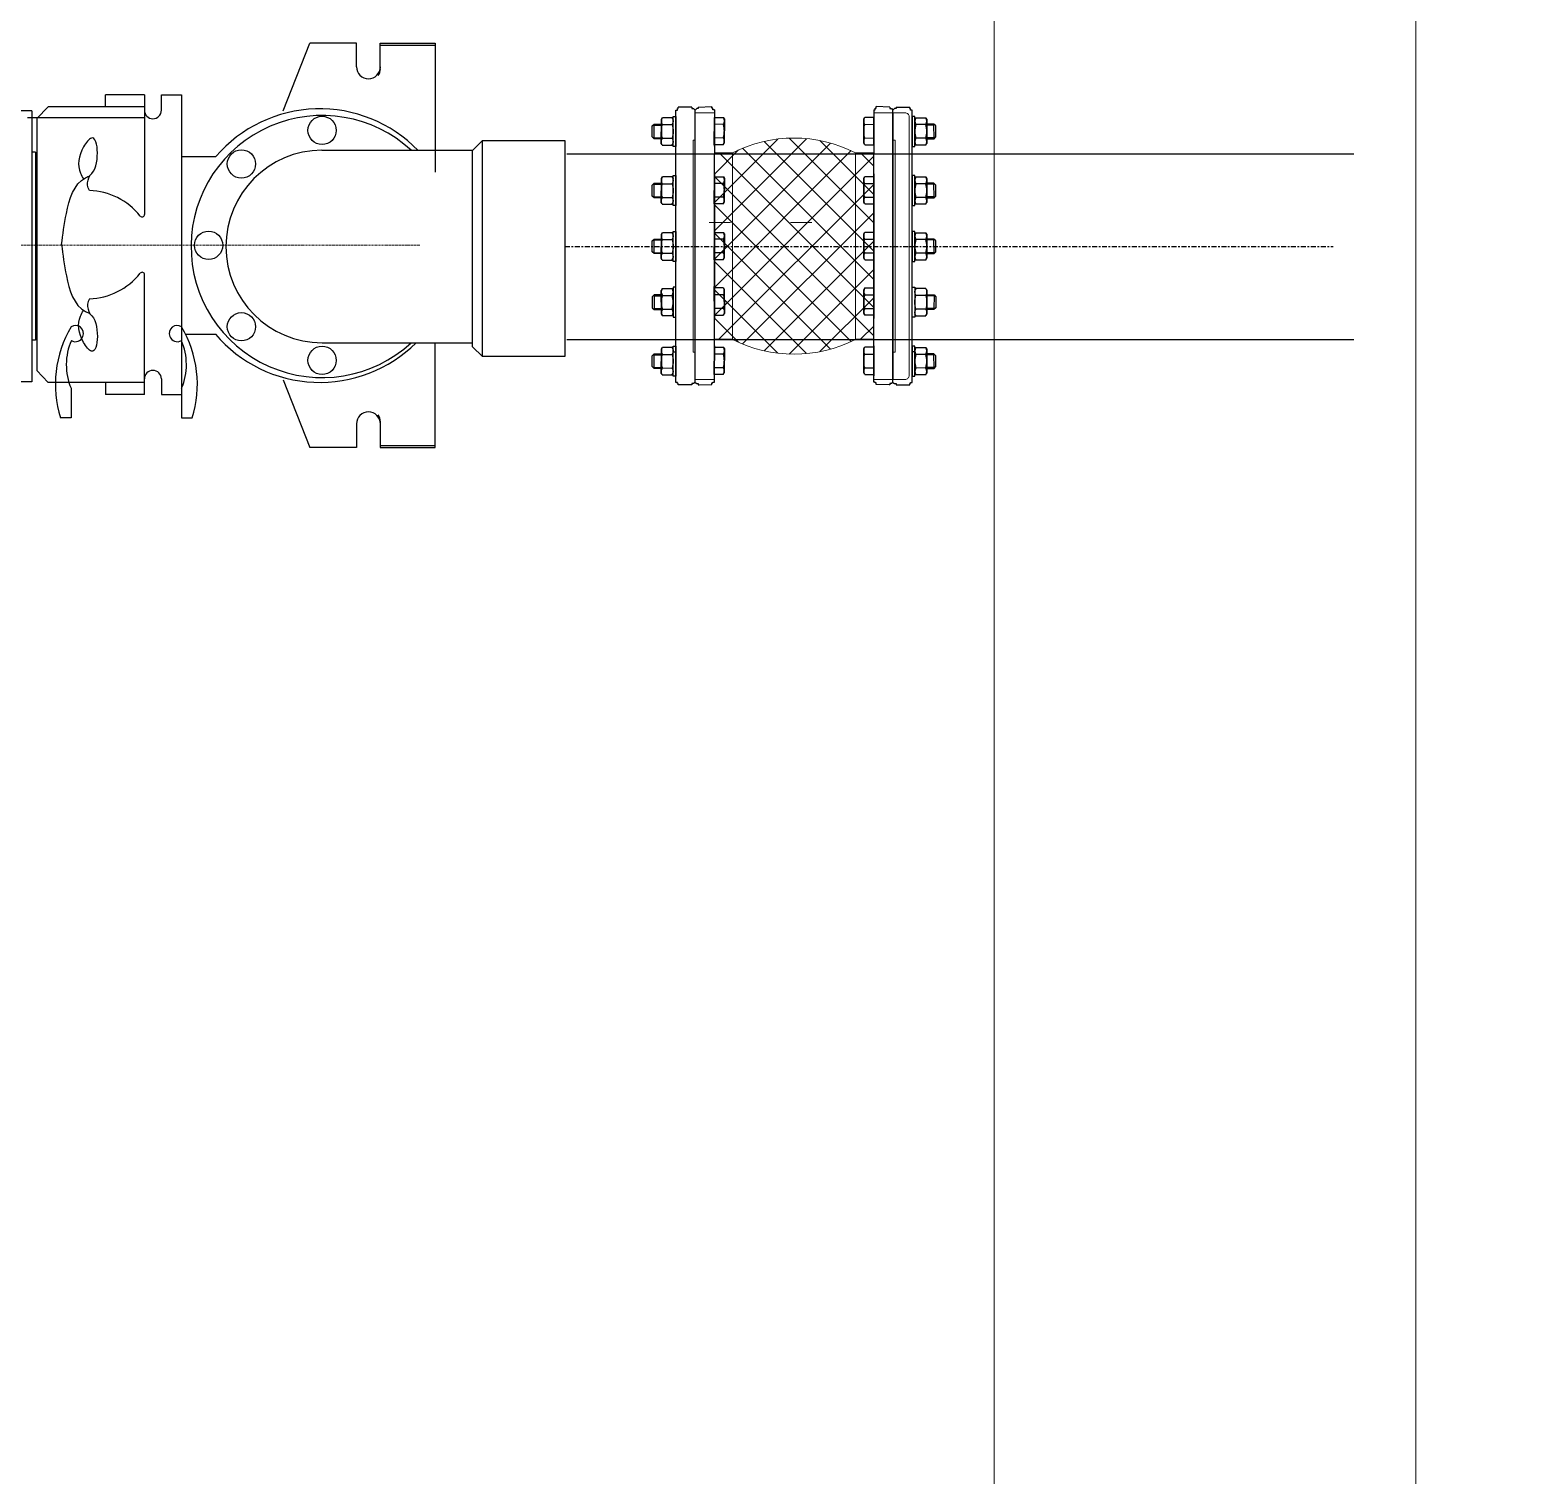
# Model space of a CAD drawing. Header units: millimetres. Extents: x -294625 to 2136527, y -251383 to 128331.
# Drawn here: x 1412187 to 1412890, y -31477 to -30792 of the extents above; entities that cross this region are included whole.
import ezdxf

# ---------------------------------------------------------------- set-up
doc = ezdxf.new("R2010")
doc.units = ezdxf.units.MM
doc.linetypes.add('CENTER', pattern=[3, 1.5, -0.5, 0.5, -0.5])
for name, color, linetype, lineweight in [('0-4', 250, 'Continuous', 5), ('01. CẤP NƯỚC LẠNH', 5, 'Continuous', 9), ('ICE-BP', 4, 'Continuous', 25), ('ICE-CENTER', 8, 'CENTER', 0), ('N2-PK-TB', 2, 'Continuous', 20), ('N3-NOTE', 11, 'Continuous', 13)]:
    doc.layers.add(name, color=color, linetype=linetype, lineweight=lineweight)
doc.layers.add('H-N-FITTING-35', color=2, linetype='Continuous')
doc.layers.add('ICE-CEN', color=8, linetype='CENTER')
doc.styles.add('P-VNTIMEH', font='vntimeh.shx', dxfattribs={"width": 0.75, "height": 300})
doc.dimstyles.new('N-NOTE', dxfattribs={"dimtxt": 200, "dimasz": 30, "dimexe": 50, "dimexo": 50, "dimgap": 100, "dimtad": 1, "dimdec": 0, "dimdsep": 46, "dimtxsty": 'P-VNTIMEH', "dimblk": 'OPEN30', "dimcen": 0, "dimse1": 1, "dimse2": 1, "dimclrd": 256, "dimclre": 7, "dimclrt": 256, "dimadec": 0, "dimazin": 0, "dimtfac": 1, "dimtdec": 0, "dimtix": 1, "dimtmove": 2, "dimatfit": 3, "dimldrblk": 'OPEN30', "dimfxl": 1, "dimtolj": 1, "dimtzin": 0, "dimarcsym": 0})

# ---------------------------------------------------------------- blocks, each defined once
blk = doc.blocks.new('_Open30')
at = {"color": 0, "linetype": 'ByBlock', "lineweight": -2}
for p, q in [((-1, 0.2679), (0, 0)), ((0, 0), (-1, -0.2679)), ((0, 0), (-1, 0))]:
    blk.add_line(p, q, dxfattribs=at)
blk = doc.blocks.new('WPP')
at = {"layer": 'H-N-FITTING-35', "ltscale": 1000}
for p, q in [((137866.2, -19597.2, 5.1), (137866.2, -19578.9, 5.1)), ((138111.5, -19597.2, 5.1), (138111.5, -19578.9, 5.1)), ((137876.3, -19601.5, 5.1), (137865.5, -19611.9, 5.1)), ((137988.9, -19597.2, 5.1), (137866.2, -19597.2, 5.1)), ((138104.4, -19601.5, 5.1), (137876.3, -19601.5, 5.1)), ((137903.9, -19597.2, 5.1), (137902.8, -19597.2, 5.1)), ((137903.9, -19600.4, 5.1), (137903.9, -19597.2, 5.1)), ((138073.9, -19600.4, 5.1), (137903.9, -19600.4, 5.1)), ((138111.5, -19597.2, 5.1), (137988.9, -19597.2, 5.1)), ((138073.9, -19600.4, 5.1), (138073.9, -19597.2, 5.1)), ((138074.9, -19597.2, 5.1), (138073.9, -19597.2, 5.1)), ((138104.4, -19601.5, 5.1), (138115.1, -19611.9, 5.1)), ((138104.9, -19699, 5.1), (138104.9, -19593.3, 5.1)), ((137865.5, -19699, 5.1), (137865.5, -19611.9, 5.1)), ((138115.1, -19699, 5.1), (138115.1, -19611.9, 5.1)), ((137833.5, -19632.7, 5.1), (137833.5, -19623, 5.1)), ((137860.3, -19632.7, 5.1), (137833.5, -19632.7, 5.1)), ((137854.7, -19699, 5.1), (137854.7, -19663.9, 5.1)), ((137865.5, -19663.9, 5.1), (137854.7, -19663.9, 5.1)), ((138115.1, -19663.9, 5.1), (138125.9, -19663.9, 5.1)), ((138125.9, -19699, 5.1), (138125.9, -19663.9, 5.1)), ((137854.7, -19699, 5.1), (137963.1, -19699, 5.1)), ((138125.9, -19699, 5.1), (138017.5, -19699, 5.1)), ((137854.7, -19714.4, 5.1), (137854.7, -19732.6, 5.1)), ((137868.8, -19714.4, 5.1), (137854.7, -19714.4, 5.1)), ((138111.9, -19714.4, 5.1), (138125.9, -19714.4, 5.1)), ((138125.9, -19714.4, 5.1), (138125.9, -19732.6, 5.1)), ((137860.3, -19732.6, 5.1), (137833.5, -19732.6, 5.1)), ((137833.5, -19732.6, 5.1), (137833.5, -19742.3, 5.1)), ((138125.9, -19732.6, 5.1), (137854.7, -19732.6, 5.1)), ((137867.9, -19824.6, 5.1), (137806.7, -19848.8, 5.1)), ((138111.5, -19824.6, 5.1), (138172.7, -19848.8, 5.1)), ((137806.7, -19890.9, 5.1), (137806.7, -19848.8, 5.1)), ((138172.7, -19890.9, 5.1), (138172.7, -19848.8, 5.1)), ((137828.2, -19890.9, 5.1), (137806.7, -19890.9, 5.1)), ((138151.2, -19890.9, 5.1), (138172.7, -19890.9, 5.1)), ((137806.7, -19912.4, 5.1), (137806.7, -19962.1, 5.1)), ((137828.2, -19912.4, 5.1), (137806.7, -19912.4, 5.1)), ((137808.5, -19912.4, 5.1), (137808.5, -19962.1, 5.1)), ((137830, -19912.4, 5.1), (137808.5, -19912.4, 5.1)), ((138149.4, -19912.4, 5.1), (138170.9, -19912.4, 5.1)), ((138151.2, -19912.4, 5.1), (138172.7, -19912.4, 5.1)), ((138170.9, -19912.4, 5.1), (138170.9, -19962.1, 5.1)), ((138172.7, -19912.4, 5.1), (138172.7, -19962.1, 5.1)), ((137806.7, -19962.1, 5.1), (137901.5, -19962.1, 5.1)), ((137808.5, -19962.1, 5.1), (137901.5, -19962.1, 5.1)), ((138170.9, -19962.1, 5.1), (138055.9, -19962.1, 5.1)), ((138172.7, -19962.1, 5.1), (138075.6, -19962.1, 5.1))]:
    blk.add_line(p, q, dxfattribs=at)
at = {"layer": 'H-N-FITTING-35', "ltscale": 1000, "elevation": 5.1}
for points in [[(138070, -19732.6), (138070, -19763.7)], [(137909.4, -19736.2), (137909.4, -19763.7)]]:
    blk.add_lwpolyline(points, dxfattribs=at)
at = {"layer": 'H-N-FITTING-35', "ltscale": 1000}
for centre in [(137989.7, -19757.1, 5.1), (137916, -19786.8, 5.1), (138063.3, -19786.8, 5.1), (137885.6, -19859.8, 5.1), (138093.7, -19859.8, 5.1)]:
    blk.add_circle(centre, 12.8, dxfattribs=at)
for centre, radius, start, end in [((137863.7, -19720.7, 5.1), 102.3, 59.376, 107.2021), ((137881.7, -19682.4, 5.1), 54.1, 66.1952, 113.2506), ((137909.7, -19636.5, 5.1), 7.22, 149.8175, 250.3002), ((137910.1, -19636.8, 5.1), 7.07, 246.3683, 36.0529), ((138001.6, -19647.8, 5.1), 60.2, 181.2989, 231.8862), ((137979, -19647.8, 5.1), 60.2, 308.1138, 358.7011), ((137963.1, -19696.9, 5.1), 2.15, 270, 51.8862), ((138017.5, -19696.9, 5.1), 2.15, 128.1138, 270), ((137868.8, -19706.7, 5.1), 7.7, 270, 90), ((138111.9, -19706.7, 5.1), 7.7, 90, 270), ((137909.7, -19728.8, 5.1), 7.22, 109.6998, 210.1825), ((137910.1, -19728.5, 5.1), 7.07, 323.9471, 113.6317), ((137863.7, -19644.6, 5.1), 102.3, 252.7979, 300.624), ((137881.7, -19682.9, 5.1), 54.1, 246.7494, 293.8048), ((137988.6, -19859.8, 5.1), 118.6, 89.4601, 222.776), ((137988.6, -19859.8, 5.1), 118.6, 317.2239, 89.4601), ((137989.4, -19857.7, 5.1), 123.8, 130.2749, 224.7621), ((137989.4, -19857.7, 5.1), 123.8, 314.1331, 49.398), ((137828.2, -19901.7, 5.1), 10.8, 270, 90), ((138151.2, -19901.7, 5.1), 10.8, 90, 270), ((137830, -19901.7, 5.1), 10.8, 270, 304.8513), ((138149.4, -19901.7, 5.1), 10.8, 235.1487, 270)]:
    blk.add_arc(centre, radius, start, end, dxfattribs=at)
for points in [[(137990.3, -19624, 5.1), (137962, -19628.4, 5.1), (137929.8, -19645.7, 5.1), (137927.5, -19649.9, 5.1), (137893.8, -19651, 5.1), (137901.9, -19644, 5.1), (137925.6, -19641.1, 5.1), (137930.8, -19643.8, 5.1)], [(137990.3, -19624, 5.1), (138018.6, -19628.4, 5.1), (138050.8, -19645.7, 5.1), (138053.1, -19649.9, 5.1), (138086.8, -19651, 5.1), (138078.8, -19644, 5.1), (138055, -19641.1, 5.1), (138049.8, -19643.8, 5.1)], [(137941.4, -19649.2, 5.1), (137936.5, -19647.4, 5.1), (137927.5, -19649.9, 5.1)], [(138039.2, -19649.2, 5.1), (138044.1, -19647.4, 5.1), (138053.1, -19649.9, 5.1)]]:
    blk.add_spline(points, degree=3, dxfattribs=at)
at = {"layer": 'ICE-BP', "ltscale": 1000}
for p, q in [((137901.5, -19859.8, 5.1), (137901.5, -19996, 5.1)), ((138075.6, -19996, 5.1), (138075.6, -19859.6, 5.1)), ((137889, -20004.8, 5.1), (137897.9, -19996, 5.1)), ((137897.9, -19996, 5.1), (138075.6, -19996, 5.1)), ((138075.6, -19996, 5.1), (138084.5, -20004.8, 5.1)), ((137889, -20004.8, 5.1), (138084.5, -20004.8, 5.1)), ((137889, -20079.5, 5.1), (137889, -20004.8, 5.1)), ((138084.5, -20004.8, 5.1), (138084.5, -20079.5, 5.1)), ((138084.5, -20079.5, 5.1), (137889, -20079.5, 5.1)), ((137904.6, -20081.3, 5.1), (137904.6, -20793.4, 5.1)), ((138072.6, -20081.3, 5.1), (138072.6, -20793.4, 5.1))]:
    blk.add_line(p, q, dxfattribs=at)
blk.add_arc((137988.6, -19859.8, 5.1), 87.1, 0.1343, 180.0031, dxfattribs=at)
at = {"layer": 'ICE-CEN', "ltscale": 3}
blk.add_line((137988.6, -20079.5, 5.1), (137988.6, -20774.7, 5.1), dxfattribs=at)
at = {"layer": 'ICE-CENTER', "color": 8}
blk.add_line((137989.7, -19948.3, 5.1), (137989.7, -18678.5, 5.1), dxfattribs=at)
blk = doc.blocks.new('ExpSin8')
h = blk.add_hatch()
h.set_pattern_fill('ANSI37', color=8, scale=198, style=0)
h.set_pattern_definition([(45, (2.64, -165), (-17.5009, 17.5009), []), (135, (2.64, -165), (-17.5009, -17.5009), [])])
h.paths.add_polyline_path([(201.2, 115.3, 0.240369), (48.8, 115.3), (48.8, -115.3, 0.240369), (201.2, -115.3)])
h.paths.add_polyline_path([(26.4, -115.3), (48.8, -115.3), (48.8, 115.3), (26.4, 115.3)])
h.paths.add_polyline_path([(201.2, 115.3), (201.2, -115.3), (223.6, -115.3), (223.6, 115.3)])
for points in [[(2.6, -165), (26.4, -165), (26.4, 165), (2.6, 165)], [(247.4, -165), (223.6, -165), (223.6, 165), (247.4, 165)], [(2.6, 131), (0, 131), (0, -131), (2.6, -131)], [(247.4, 131), (250, 131), (250, -131), (247.4, -131)]]:
    blk.add_lwpolyline(points, close=True)
at = {"color": 8}
for points in [[(26.4, 115.3), (48.8, 115.3), (48.8, -115.3), (26.4, -115.3)], [(223.6, 115.3), (201.2, 115.3), (201.2, -115.3), (223.6, -115.3)]]:
    blk.add_lwpolyline(points, close=True, dxfattribs=at)
for centre, start, end in [((125, -33.9), 62.9686, 117.0314), ((125, 33.9), 242.9686, 297.0314)]:
    blk.add_arc(centre, 167.6, start, end)
blk = doc.blocks.new('NUT')
at = {"linetype": 'Continuous'}
for p, q in [((-14.7, 12.1), (-13.1, 13)), ((-14.7, 0.9), (-13.1, 0)), ((-7.5, 1.1), (-7.5, 11.9)), ((7.5, 1.1), (7.5, 11.9)), ((14.7, 12.1), (13.1, 13)), ((14.7, 0.9), (13.1, 0))]:
    blk.add_line(p, q, dxfattribs=at)
blk.add_lwpolyline([(-16.5, 16), (-16.5, 13), (16.5, 13), (16.5, 16)], close=True)
for points in [[(-15, 1.1), (-15, 11.9)], [(-13.1, 13), (13.1, 13)], [(-13.1, 0), (13.1, 0)], [(13.1, 0), (-13.1, 0)], [(15, 11.9), (15, 1.1)]]:
    blk.add_lwpolyline(points, dxfattribs=at)
for centre, radius, start, end in [((-11.3, 6.1), 6.9, 57.0867, 122.9133), ((-11.3, 6.9), 6.9, 237.0867, 302.9133), ((0, -13), 26, 73.2213, 106.7787), ((0, 26), 26, 253.2213, 286.7787), ((11.3, 6.1), 6.9, 57.0867, 122.9133), ((11.3, 6.9), 6.9, 237.0867, 302.9133)]:
    blk.add_arc(centre, radius, start, end, dxfattribs=at)

msp = doc.modelspace()

# ---------------------------------------------------------------- linework, layer by layer
at = {"layer": '0-4'}
for p, q in [((1412519.55, -30883.08, -0.39), (1412509.44, -30883.08, -0.39)), ((1412558.2, -30883.08, -0.39), (1412548.09, -30883.08, -0.39))]:
    msp.add_line(p, q, dxfattribs=at)
at = {"layer": '01. CẤP NƯỚC LẠNH', "elevation": -0.39}
msp.add_lwpolyline([(1412596.61, -30957.52), (1412596.61, -30831.08), (1412602.36, -30831.08, -0.414214), (1412604.28, -30833), (1412604.28, -30955.61, -0.414214), (1412602.36, -30957.52)], format="xyb", close=True, dxfattribs=at)
at = {"layer": 'H-N-FITTING-35', "ltscale": 1000}
for p, q in [((1412511.97, -30832.72), (1412511.94, -30846.94)), ((1412516.23, -30836.6), (1412511.96, -30836.59)), ((1412516.31, -30833.5), (1412516.71, -30834.19)), ((1412516.71, -30834.19), (1412516.68, -30845.49)), ((1412516.68, -30845.49), (1412516.71, -30834.19)), ((1412583.13, -30833.5), (1412582.74, -30834.19)), ((1412582.74, -30834.19), (1412582.76, -30845.49)), ((1412582.76, -30845.49), (1412582.74, -30834.19)), ((1412583.22, -30836.6), (1412587.48, -30836.59)), ((1412587.47, -30832.72), (1412587.51, -30846.94)), ((1412516.21, -30843.07), (1412511.95, -30843.06)), ((1412583.24, -30843.07), (1412587.5, -30843.06)), ((1412516.28, -30846.17), (1412516.68, -30845.49)), ((1412583.16, -30846.17), (1412582.76, -30845.49)), ((1412511.97, -30860.75), (1412511.94, -30874.97)), ((1412511.95, -30860, -0.57), (1412511.95, -30928.6, -0.57)), ((1412516.23, -30864.64), (1412511.96, -30864.63)), ((1412516.31, -30861.54), (1412516.71, -30862.23)), ((1412516.71, -30862.23), (1412516.68, -30873.52)), ((1412516.68, -30873.52), (1412516.71, -30862.23)), ((1412583.13, -30861.54), (1412582.74, -30862.23)), ((1412582.74, -30862.23), (1412582.76, -30873.52)), ((1412582.76, -30873.52), (1412582.74, -30862.23)), ((1412583.22, -30864.64), (1412587.48, -30864.63)), ((1412587.47, -30860.75), (1412587.51, -30874.97)), ((1412587.49, -30860, -0.57), (1412587.49, -30928.6, -0.57)), ((1412516.21, -30871.11), (1412511.95, -30871.1)), ((1412583.24, -30871.11), (1412587.5, -30871.1)), ((1412516.28, -30874.21), (1412516.68, -30873.52)), ((1412583.16, -30874.21), (1412582.76, -30873.52)), ((1412511.97, -30887.19), (1412511.94, -30901.41)), ((1412516.23, -30891.08), (1412511.96, -30891.07)), ((1412516.31, -30887.98), (1412516.71, -30888.67)), ((1412516.71, -30888.67), (1412516.68, -30899.96)), ((1412516.68, -30899.96), (1412516.71, -30888.67)), ((1412583.13, -30887.98), (1412582.74, -30888.67)), ((1412582.74, -30888.67), (1412582.76, -30899.96)), ((1412582.76, -30899.96), (1412582.74, -30888.67)), ((1412583.22, -30891.08), (1412587.48, -30891.07)), ((1412587.47, -30887.19), (1412587.51, -30901.41)), ((1412516.21, -30897.55), (1412511.95, -30897.54)), ((1412516.28, -30900.65), (1412516.68, -30899.96)), ((1412583.16, -30900.65), (1412582.76, -30899.96)), ((1412583.24, -30897.55), (1412587.5, -30897.54)), ((1412511.98, -30927.73), (1412511.94, -30913.51)), ((1412516.28, -30914.27), (1412516.68, -30914.96)), ((1412583.16, -30914.27), (1412582.76, -30914.96)), ((1412587.47, -30927.73), (1412587.51, -30913.51)), ((1412516.21, -30917.38), (1412511.95, -30917.39)), ((1412516.71, -30926.26), (1412516.68, -30914.96)), ((1412516.68, -30914.96), (1412516.71, -30926.26)), ((1412582.73, -30926.26), (1412582.76, -30914.96)), ((1412582.76, -30914.96), (1412582.73, -30926.26)), ((1412583.23, -30917.38), (1412587.5, -30917.39)), ((1412516.23, -30923.85), (1412511.97, -30923.86)), ((1412516.32, -30926.95), (1412516.71, -30926.26)), ((1412583.13, -30926.95), (1412582.73, -30926.26)), ((1412583.22, -30923.85), (1412587.48, -30923.86)), ((1412511.97, -30941.59), (1412511.94, -30955.82)), ((1412516.31, -30942.38), (1412516.71, -30943.07)), ((1412583.13, -30942.38), (1412582.74, -30943.07)), ((1412587.47, -30941.59), (1412587.51, -30955.82)), ((1412492.78, -30944.47), (1412493.73, -30944.47)), ((1412516.23, -30945.48), (1412511.96, -30945.47)), ((1412516.71, -30943.07), (1412516.68, -30954.36)), ((1412516.68, -30954.36), (1412516.71, -30943.07)), ((1412582.74, -30943.07), (1412582.76, -30954.36)), ((1412582.76, -30954.36), (1412582.74, -30943.07)), ((1412583.22, -30945.48), (1412587.48, -30945.47)), ((1412606.66, -30944.47), (1412605.72, -30944.47)), ((1412516.21, -30951.95), (1412511.95, -30951.94)), ((1412516.28, -30955.05), (1412516.68, -30954.36)), ((1412583.16, -30955.05), (1412582.76, -30954.36)), ((1412583.24, -30951.95), (1412587.5, -30951.94))]:
    msp.add_line(p, q, dxfattribs=at)
at = {"layer": 'H-N-FITTING-35', "ltscale": 1000, "elevation": -0.39}
for points in [[(1412493.72, -30958.99), (1412493.72, -30829.91)], [(1412493.72, -30829.91), (1412493.72, -30829.91)], [(1412493.72, -30829.91), (1412493.72, -30829.91)], [(1412493.72, -30829.91), (1412494.47, -30829.91)], [(1412494.47, -30829.91), (1412494.47, -30829.16)], [(1412494.47, -30829.16), (1412494.47, -30829.16)], [(1412494.47, -30829.16), (1412494.47, -30829.16)], [(1412494.47, -30829.16), (1412494.47, -30829.16)], [(1412494.47, -30829.16), (1412494.84, -30829.16)], [(1412494.84, -30829.16), (1412494.84, -30828.41)], [(1412501.34, -30828.41), (1412494.84, -30828.41)], [(1412501.34, -30828.41), (1412494.84, -30828.41)], [(1412501.34, -30828.41), (1412494.84, -30828.41)], [(1412501.34, -30828.41), (1412501.34, -30828.41)], [(1412501.34, -30828.41), (1412501.34, -30828.41)], [(1412501.34, -30828.41), (1412501.34, -30829.16)], [(1412501.34, -30829.16), (1412502.09, -30829.16)], [(1412502.09, -30829.16), (1412502.09, -30829.16)], [(1412502.09, -30829.16), (1412502.09, -30829.16)], [(1412502.09, -30829.16), (1412502.09, -30829.16)], [(1412502.09, -30829.16), (1412502.83, -30829.91)], [(1412503.58, -30829.16), (1412502.83, -30829.91)], [(1412502.83, -30829.91), (1412502.83, -30829.91)], [(1412502.83, -30829.91), (1412502.83, -30829.91)], [(1412502.83, -30958.99), (1412502.83, -30829.91)], [(1412504.33, -30829.16), (1412503.58, -30829.16)], [(1412503.58, -30829.16), (1412503.58, -30829.16)], [(1412503.58, -30829.16), (1412503.58, -30829.16)], [(1412503.58, -30829.16), (1412503.58, -30829.16)], [(1412504.33, -30828.41), (1412510.83, -30828.2)], [(1412504.33, -30828.41), (1412510.83, -30828.2)], [(1412504.33, -30828.41), (1412510.83, -30828.2)], [(1412504.33, -30828.41), (1412504.33, -30828.41)], [(1412504.33, -30828.41), (1412504.33, -30828.41)], [(1412504.33, -30828.41), (1412504.33, -30829.16)], [(1412510.83, -30828.95), (1412510.83, -30828.2)], [(1412511.21, -30828.95), (1412510.83, -30828.95)], [(1412511.21, -30829.69), (1412511.21, -30828.95)], [(1412511.21, -30828.95), (1412511.21, -30828.95)], [(1412511.21, -30828.95), (1412511.21, -30828.95)], [(1412511.21, -30828.95), (1412511.21, -30828.95)], [(1412511.95, -30829.69), (1412511.21, -30829.69)], [(1412511.95, -30829.69), (1412511.95, -30829.69)], [(1412511.95, -30829.69), (1412511.95, -30829.69)], [(1412511.95, -30829.69), (1412511.95, -30850.65)], [(1412511.95, -30829.69), (1412511.95, -30850.65)], [(1412511.95, -30829.69), (1412511.95, -30850.65)], [(1412587.49, -30829.69), (1412587.49, -30829.69)], [(1412587.49, -30829.69), (1412587.49, -30829.69)], [(1412587.49, -30829.69), (1412588.24, -30829.69)], [(1412587.49, -30829.69), (1412587.49, -30850.65)], [(1412587.49, -30829.69), (1412587.49, -30850.65)], [(1412587.49, -30829.69), (1412587.49, -30850.65)], [(1412588.24, -30829.69), (1412588.24, -30828.95)], [(1412588.24, -30828.95), (1412588.24, -30828.95)], [(1412588.24, -30828.95), (1412588.24, -30828.95)], [(1412588.24, -30828.95), (1412588.24, -30828.95)], [(1412588.24, -30828.95), (1412588.62, -30828.95)], [(1412588.62, -30828.95), (1412588.62, -30828.2)], [(1412595.12, -30828.41), (1412588.62, -30828.2)], [(1412595.12, -30828.41), (1412588.62, -30828.2)], [(1412595.12, -30828.41), (1412588.62, -30828.2)], [(1412595.12, -30828.41), (1412595.12, -30828.41)], [(1412595.12, -30828.41), (1412595.12, -30828.41)], [(1412595.12, -30828.41), (1412595.12, -30829.16)], [(1412595.12, -30829.16), (1412595.86, -30829.16)], [(1412595.86, -30829.16), (1412595.86, -30829.16)], [(1412595.86, -30829.16), (1412595.86, -30829.16)], [(1412595.86, -30829.16), (1412595.86, -30829.16)], [(1412595.86, -30829.16), (1412596.61, -30829.91)], [(1412597.36, -30829.16), (1412596.61, -30829.91)], [(1412596.61, -30829.91), (1412596.61, -30829.91)], [(1412596.61, -30958.99), (1412596.61, -30829.91)], [(1412596.61, -30958.99), (1412596.61, -30829.91)], [(1412596.61, -30958.99), (1412596.61, -30829.91)], [(1412596.61, -30829.91), (1412596.61, -30829.91)], [(1412596.61, -30958.99), (1412596.61, -30829.91)], [(1412596.61, -30958.99), (1412596.61, -30829.91)], [(1412596.61, -30958.99), (1412596.61, -30829.91)], [(1412598.11, -30829.16), (1412597.36, -30829.16)], [(1412597.36, -30829.16), (1412597.36, -30829.16)], [(1412597.36, -30829.16), (1412597.36, -30829.16)], [(1412597.36, -30829.16), (1412597.36, -30829.16)], [(1412598.11, -30828.41), (1412604.6, -30828.41)], [(1412598.11, -30828.41), (1412604.6, -30828.41)], [(1412598.11, -30828.41), (1412604.6, -30828.41)], [(1412598.11, -30828.41), (1412598.11, -30828.41)], [(1412598.11, -30828.41), (1412598.11, -30828.41)], [(1412598.11, -30828.41), (1412598.11, -30829.16)], [(1412604.6, -30829.16), (1412604.6, -30828.41)], [(1412604.98, -30829.16), (1412604.6, -30829.16)], [(1412604.98, -30829.91), (1412604.98, -30829.16)], [(1412604.98, -30829.16), (1412604.98, -30829.16)], [(1412604.98, -30829.16), (1412604.98, -30829.16)], [(1412604.98, -30829.16), (1412604.98, -30829.16)], [(1412605.72, -30829.91), (1412604.98, -30829.91)], [(1412605.72, -30958.99), (1412605.72, -30829.91)], [(1412605.72, -30829.91), (1412605.72, -30829.91)], [(1412605.72, -30829.91), (1412605.72, -30829.91)], [(1412511.95, -30958.77), (1412511.95, -30850.65)], [(1412587.49, -30958.77), (1412587.49, -30850.65)], [(1412493.72, -30958.99), (1412493.72, -30936.91)], [(1412511.95, -30958.77), (1412511.95, -30936.7)], [(1412511.95, -30958.77), (1412511.95, -30936.7)], [(1412587.49, -30958.77), (1412587.49, -30936.7)], [(1412587.49, -30958.77), (1412587.49, -30936.7)], [(1412605.72, -30958.99), (1412605.72, -30936.91)], [(1412494.47, -30958.99), (1412493.72, -30958.99)], [(1412493.72, -30958.99), (1412493.72, -30958.99)], [(1412494.47, -30959.36), (1412494.47, -30958.99)], [(1412494.84, -30959.36), (1412494.47, -30959.36)], [(1412494.47, -30959.36), (1412494.47, -30959.36)], [(1412494.47, -30959.36), (1412494.47, -30959.36)], [(1412494.47, -30959.36), (1412494.47, -30959.36)], [(1412494.84, -30960.11), (1412494.84, -30959.36)], [(1412501.34, -30960.11), (1412494.84, -30960.11)], [(1412501.34, -30960.11), (1412494.84, -30960.11)], [(1412501.34, -30960.11), (1412494.84, -30960.11)], [(1412494.84, -30960.11), (1412494.84, -30960.11)], [(1412501.34, -30960.11), (1412500.96, -30960.11)], [(1412502.09, -30959.36), (1412501.34, -30959.36)], [(1412501.34, -30959.36), (1412501.34, -30959.36)], [(1412501.34, -30959.36), (1412501.34, -30960.11)], [(1412501.34, -30960.11), (1412501.34, -30960.11)], [(1412502.83, -30958.99), (1412502.09, -30959.36)], [(1412502.09, -30959.36), (1412502.09, -30959.36)], [(1412502.09, -30959.36), (1412502.09, -30959.36)], [(1412502.83, -30958.99), (1412502.83, -30958.99)], [(1412502.83, -30958.99), (1412502.83, -30958.99)], [(1412502.83, -30958.99), (1412502.83, -30958.99)], [(1412502.83, -30958.99), (1412502.83, -30958.99)], [(1412502.83, -30958.99), (1412503.58, -30959.36)], [(1412503.58, -30959.36), (1412503.58, -30959.36)], [(1412503.58, -30959.36), (1412503.58, -30959.36)], [(1412503.58, -30959.36), (1412504.33, -30959.36)], [(1412504.33, -30959.36), (1412504.33, -30959.36)], [(1412504.33, -30959.36), (1412504.33, -30960.11)], [(1412504.33, -30960.11), (1412510.83, -30959.9)], [(1412504.33, -30960.11), (1412510.83, -30959.9)], [(1412504.33, -30960.11), (1412510.83, -30959.9)], [(1412504.33, -30960.11), (1412504.33, -30960.11)], [(1412504.33, -30960.11), (1412504.7, -30960.11)], [(1412510.83, -30959.9), (1412510.83, -30959.15)], [(1412510.83, -30959.15), (1412511.21, -30959.15)], [(1412510.83, -30959.9), (1412510.83, -30959.9)], [(1412511.21, -30959.15), (1412511.21, -30958.77)], [(1412511.21, -30958.77), (1412511.95, -30958.77)], [(1412511.21, -30959.15), (1412511.21, -30959.15)], [(1412511.21, -30959.15), (1412511.21, -30959.15)], [(1412511.21, -30959.15), (1412511.21, -30959.15)], [(1412511.95, -30958.77), (1412511.95, -30958.77)], [(1412588.24, -30958.77), (1412587.49, -30958.77)], [(1412587.49, -30958.77), (1412587.49, -30958.77)], [(1412588.24, -30959.15), (1412588.24, -30958.77)], [(1412588.62, -30959.15), (1412588.24, -30959.15)], [(1412588.24, -30959.15), (1412588.24, -30959.15)], [(1412588.24, -30959.15), (1412588.24, -30959.15)], [(1412588.24, -30959.15), (1412588.24, -30959.15)], [(1412588.62, -30959.9), (1412588.62, -30959.15)], [(1412595.12, -30960.11), (1412588.62, -30959.9)], [(1412595.12, -30960.11), (1412588.62, -30959.9)], [(1412595.12, -30960.11), (1412588.62, -30959.9)], [(1412588.62, -30959.9), (1412588.62, -30959.9)], [(1412595.12, -30960.11), (1412594.74, -30960.11)], [(1412595.86, -30959.36), (1412595.12, -30959.36)], [(1412595.12, -30959.36), (1412595.12, -30959.36)], [(1412595.12, -30959.36), (1412595.12, -30960.11)], [(1412595.12, -30960.11), (1412595.12, -30960.11)], [(1412596.61, -30958.99), (1412595.86, -30959.36)], [(1412595.86, -30959.36), (1412595.86, -30959.36)], [(1412595.86, -30959.36), (1412595.86, -30959.36)], [(1412596.61, -30958.99), (1412596.61, -30958.99)], [(1412596.61, -30958.99), (1412596.61, -30958.99)], [(1412596.61, -30958.99), (1412597.36, -30959.36)], [(1412596.61, -30958.99), (1412596.61, -30958.99)], [(1412596.61, -30958.99), (1412596.61, -30958.99)], [(1412597.36, -30959.36), (1412597.36, -30959.36)], [(1412597.36, -30959.36), (1412597.36, -30959.36)], [(1412597.36, -30959.36), (1412598.11, -30959.36)], [(1412598.11, -30959.36), (1412598.11, -30959.36)], [(1412598.11, -30959.36), (1412598.11, -30960.11)], [(1412598.11, -30960.11), (1412604.6, -30960.11)], [(1412598.11, -30960.11), (1412604.6, -30960.11)], [(1412598.11, -30960.11), (1412604.6, -30960.11)], [(1412598.11, -30960.11), (1412598.11, -30960.11)], [(1412598.11, -30960.11), (1412598.48, -30960.11)], [(1412604.6, -30960.11), (1412604.6, -30959.36)], [(1412604.6, -30959.36), (1412604.98, -30959.36)], [(1412604.6, -30960.11), (1412604.6, -30960.11)], [(1412604.98, -30959.36), (1412604.98, -30958.99)], [(1412604.98, -30958.99), (1412605.72, -30958.99)], [(1412604.98, -30959.36), (1412604.98, -30959.36)], [(1412604.98, -30959.36), (1412604.98, -30959.36)], [(1412604.98, -30959.36), (1412604.98, -30959.36)], [(1412605.72, -30958.99), (1412605.72, -30958.99)]]:
    msp.add_lwpolyline(points, dxfattribs=at)
at = {"layer": 'H-N-FITTING-35', "ltscale": 1000, "elevation": 10.25}
for points in [[(1412486.82, -30843.41), (1412483.37, -30843.4), (1412482.51, -30842.54), (1412482.53, -30837.37), (1412483.39, -30836.51), (1412486.84, -30836.52)], [(1412612.62, -30843.41), (1412616.07, -30843.4), (1412616.93, -30842.54), (1412616.92, -30837.37), (1412616.05, -30836.51), (1412612.61, -30836.52)], [(1412486.82, -30871.45), (1412483.37, -30871.44), (1412482.51, -30870.57), (1412482.53, -30865.4), (1412483.39, -30864.54), (1412486.84, -30864.55)], [(1412612.62, -30871.45), (1412616.07, -30871.44), (1412616.93, -30870.57), (1412616.92, -30865.4), (1412616.05, -30864.54), (1412612.61, -30864.55)], [(1412486.82, -30897.89), (1412483.37, -30897.88), (1412482.51, -30897.02), (1412482.53, -30891.84), (1412483.39, -30890.98), (1412486.84, -30890.99)], [(1412612.62, -30897.89), (1412616.07, -30897.88), (1412616.93, -30897.02), (1412616.92, -30891.84), (1412616.05, -30890.98), (1412612.61, -30890.99)], [(1412486.82, -30917.47), (1412483.38, -30917.48), (1412482.52, -30918.34), (1412482.53, -30923.51), (1412483.39, -30924.37), (1412486.84, -30924.37)], [(1412612.62, -30917.47), (1412616.07, -30917.48), (1412616.93, -30918.34), (1412616.92, -30923.51), (1412616.05, -30924.37), (1412612.6, -30924.37)], [(1412486.82, -30952.29), (1412483.37, -30952.28), (1412482.51, -30951.42), (1412482.53, -30946.24), (1412483.39, -30945.38), (1412486.84, -30945.39)], [(1412612.62, -30952.29), (1412616.07, -30952.28), (1412616.93, -30951.42), (1412616.92, -30946.24), (1412616.05, -30945.38), (1412612.61, -30945.39)]]:
    msp.add_lwpolyline(points, close=True, dxfattribs=at)
at = {"layer": 'H-N-FITTING-35', "ltscale": 1000}
for points in [[(1412483.37, -30843.4), (1412483.39, -30836.51)], [(1412483.39, -30836.94), (1412486.84, -30836.95)], [(1412511.94, -30846.29), (1412511.97, -30833.36)], [(1412511.97, -30833.36), (1412516.23, -30833.37)], [(1412587.48, -30833.36), (1412583.21, -30833.37)], [(1412587.51, -30846.29), (1412587.48, -30833.36)], [(1412616.06, -30836.94), (1412612.61, -30836.95)], [(1412616.07, -30843.4), (1412616.05, -30836.51)], [(1412483.38, -30842.97), (1412486.82, -30842.98)], [(1412616.07, -30842.97), (1412612.62, -30842.98)], [(1412516.2, -30846.3), (1412511.94, -30846.29)], [(1412583.24, -30846.3), (1412587.51, -30846.29)], [(1412483.37, -30871.44), (1412483.39, -30864.54)], [(1412483.39, -30864.97), (1412486.84, -30864.98)], [(1412511.94, -30874.33), (1412511.97, -30861.4)], [(1412511.97, -30861.4), (1412516.23, -30861.41)], [(1412587.48, -30861.4), (1412583.21, -30861.41)], [(1412587.51, -30874.33), (1412587.48, -30861.4)], [(1412616.06, -30864.97), (1412612.61, -30864.98)], [(1412616.07, -30871.44), (1412616.05, -30864.54)], [(1412483.38, -30871.01), (1412486.82, -30871.01)], [(1412616.07, -30871.01), (1412612.62, -30871.01)], [(1412516.2, -30874.34), (1412511.94, -30874.33)], [(1412583.24, -30874.34), (1412587.51, -30874.33)], [(1412483.37, -30897.88), (1412483.39, -30890.98)], [(1412483.39, -30891.41), (1412486.84, -30891.42)], [(1412511.94, -30900.77), (1412511.97, -30887.84)], [(1412511.97, -30887.84), (1412516.23, -30887.85)], [(1412587.48, -30887.84), (1412583.21, -30887.85)], [(1412587.51, -30900.77), (1412587.48, -30887.84)], [(1412616.06, -30891.41), (1412612.61, -30891.42)], [(1412616.07, -30897.88), (1412616.05, -30890.98)], [(1412483.38, -30897.45), (1412486.82, -30897.46)], [(1412616.07, -30897.45), (1412612.62, -30897.46)], [(1412516.2, -30900.78), (1412511.94, -30900.77)], [(1412583.24, -30900.78), (1412587.51, -30900.77)], [(1412516.2, -30914.15), (1412511.94, -30914.16)], [(1412511.94, -30914.16), (1412511.97, -30927.09)], [(1412583.24, -30914.15), (1412587.51, -30914.16)], [(1412587.51, -30914.16), (1412587.47, -30927.09)], [(1412483.38, -30917.48), (1412483.39, -30924.37)], [(1412483.38, -30917.91), (1412486.83, -30917.9)], [(1412616.07, -30917.91), (1412612.62, -30917.9)], [(1412616.07, -30917.48), (1412616.05, -30924.37)], [(1412483.39, -30923.94), (1412486.84, -30923.93)], [(1412511.97, -30927.09), (1412516.24, -30927.08)], [(1412587.47, -30927.09), (1412583.21, -30927.08)], [(1412616.05, -30923.94), (1412612.6, -30923.93)], [(1412511.94, -30955.17), (1412511.97, -30942.24)], [(1412511.97, -30942.24), (1412516.23, -30942.25)], [(1412587.48, -30942.24), (1412583.21, -30942.25)], [(1412587.51, -30955.17), (1412587.48, -30942.24)], [(1412483.37, -30952.28), (1412483.39, -30945.38)], [(1412483.39, -30945.82), (1412486.84, -30945.82)], [(1412616.06, -30945.82), (1412612.61, -30945.82)], [(1412616.07, -30952.28), (1412616.05, -30945.38)], [(1412483.38, -30951.85), (1412486.82, -30951.86)], [(1412516.2, -30955.18), (1412511.94, -30955.17)], [(1412583.24, -30955.18), (1412587.51, -30955.17)], [(1412616.07, -30951.85), (1412612.62, -30951.86)]]:
    msp.add_lwpolyline(points, dxfattribs=at)
for centre, major_axis, start_param, end_param in [((1412505.49, -30839.81), (-7.92, -7.92), 2.060871, 2.646556), ((1412513.74, -30834.98), (-2.1, 2.1), 3.350064, 4.498955), ((1412513.71, -30844.68), (-2.1, 2.1), 3.350064, 4.498955), ((1412505.49, -30867.85), (-7.92, -7.92), 2.060871, 2.646556), ((1412513.74, -30863.02), (-2.1, 2.1), 3.350064, 4.498955), ((1412513.71, -30872.72), (-2.1, 2.1), 3.350064, 4.498955), ((1412505.49, -30894.29), (-7.92, -7.92), 2.060871, 2.646556), ((1412513.74, -30889.46), (-2.1, 2.1), 3.350064, 4.498955), ((1412513.71, -30899.16), (-2.1, 2.1), 3.350064, 4.498955), ((1412585.73, -30915.77), (2.1, -2.1), 3.349953, 4.498844), ((1412593.95, -30920.64), (7.92, 7.92), 2.06076, 2.646445), ((1412585.71, -30925.47), (2.1, -2.1), 3.349953, 4.498844), ((1412513.74, -30943.86), (-2.1, 2.1), 3.350064, 4.498955), ((1412505.49, -30948.69), (-7.92, -7.92), 2.060871, 2.646556), ((1412513.71, -30953.56), (-2.1, 2.1), 3.350064, 4.498955)]:
    msp.add_ellipse(centre, major_axis=major_axis, ratio=1, start_param=start_param, end_param=end_param, dxfattribs=at)
at = {"layer": 'H-N-FITTING-35', "ltscale": 1000, "extrusion": (0, 0, -1)}
for centre, major_axis, start_param, end_param in [((1412585.71, -30834.98), (2.1, 2.1), 3.350064, 4.498955), ((1412593.96, -30839.81), (7.92, -7.92), 2.060871, 2.646556), ((1412585.74, -30844.68), (2.1, 2.1), 3.350064, 4.498955), ((1412585.71, -30863.02), (2.1, 2.1), 3.350064, 4.498955), ((1412593.96, -30867.85), (7.92, -7.92), 2.060871, 2.646556), ((1412585.74, -30872.72), (2.1, 2.1), 3.350064, 4.498955), ((1412585.71, -30889.46), (2.1, 2.1), 3.350064, 4.498955), ((1412593.96, -30894.29), (7.92, -7.92), 2.060871, 2.646556), ((1412585.74, -30899.16), (2.1, 2.1), 3.350064, 4.498955), ((1412513.71, -30915.77), (-2.1, -2.1), 3.349953, 4.498844), ((1412505.49, -30920.64), (-7.92, 7.92), 2.06076, 2.646445), ((1412513.74, -30925.47), (-2.1, -2.1), 3.349953, 4.498844), ((1412585.71, -30943.86), (2.1, 2.1), 3.350064, 4.498955), ((1412593.96, -30948.69), (7.92, -7.92), 2.060871, 2.646556), ((1412585.74, -30953.56), (2.1, 2.1), 3.350064, 4.498955)]:
    msp.add_ellipse(centre, major_axis=major_axis, ratio=1, start_param=start_param, end_param=end_param, dxfattribs=at)
at = {"layer": 'N2-PK-TB'}
for points in [[(1411494.51, -30116.48), (1412844.51, -30116.48), (1412844.51, -32216.7), (1411494.51, -32216.7)], [(1411694.51, -30316.48), (1412644.51, -30316.48), (1412644.51, -32016.7), (1411694.51, -32016.7)]]:
    msp.add_lwpolyline(points, close=True, dxfattribs=at)

# ---------------------------------------------------------------- block references
at = {"xscale": 0.5238095238095238, "yscale": 0.5238095238095238, "zscale": 0.5238095238095238, "rotation": 90}
msp.add_blockref('WPP', (1401923.29, -103174.25, -2.67), dxfattribs=at)
at = {"layer": '01. CẤP NƯỚC LẠNH', "xscale": 0.3831417624521081, "yscale": 0.3831417624521081, "zscale": 0.3831417624521081}
msp.add_blockref('ExpSin8', (1412501.84, -30894.31, -0.39), dxfattribs=at)
at = {"layer": 'H-N-FITTING-35', "ltscale": 1000, "yscale": 0.430997628669648, "zscale": 0.430997628669648}
for p, xscale, rotation in [((1412486.83, -30839.96), -0.430997628669648, 269.8578430379989), ((1412612.62, -30839.96), 0.430997628669648, 90.1421569620011), ((1412486.83, -30868), -0.430997628669648, 269.8578430379989), ((1412612.62, -30868), 0.430997628669648, 90.1421569620011), ((1412486.83, -30894.44), -0.430997628669648, 269.8578430379989), ((1412612.62, -30894.44), 0.430997628669648, 90.1421569620011), ((1412486.83, -30948.84), -0.430997628669648, 269.8578430379989), ((1412612.62, -30948.84), 0.430997628669648, 90.1421569620011)]:
    msp.add_blockref('NUT', p, dxfattribs=dict(at, xscale=xscale, rotation=rotation))
at = {"layer": 'H-N-FITTING-35', "ltscale": 1000, "extrusion": (0, 0, -1), "yscale": 0.4309976286643157, "zscale": -0.4309976286643157}
for p, xscale, rotation in [((-1412486.83, -30920.92), -0.4309976286643157, 89.85148481747129), ((-1412612.61, -30920.92), 0.4309976286643157, 270.1485151825287)]:
    msp.add_blockref('NUT', p, dxfattribs=dict(at, xscale=xscale, rotation=rotation))

# ---------------------------------------------------------------- leaders
at = {"layer": 'N3-NOTE'}
msp.add_leader([(1410847.46, -28999.14), (1410847.46, -36987.53), (1432796.47, -36987.53)], dimstyle='N-NOTE', override={"dimasz": 300, "dimgap": 100, "dimtad": 0}, dxfattribs=at)

doc.saveas('drawing.dxf')
